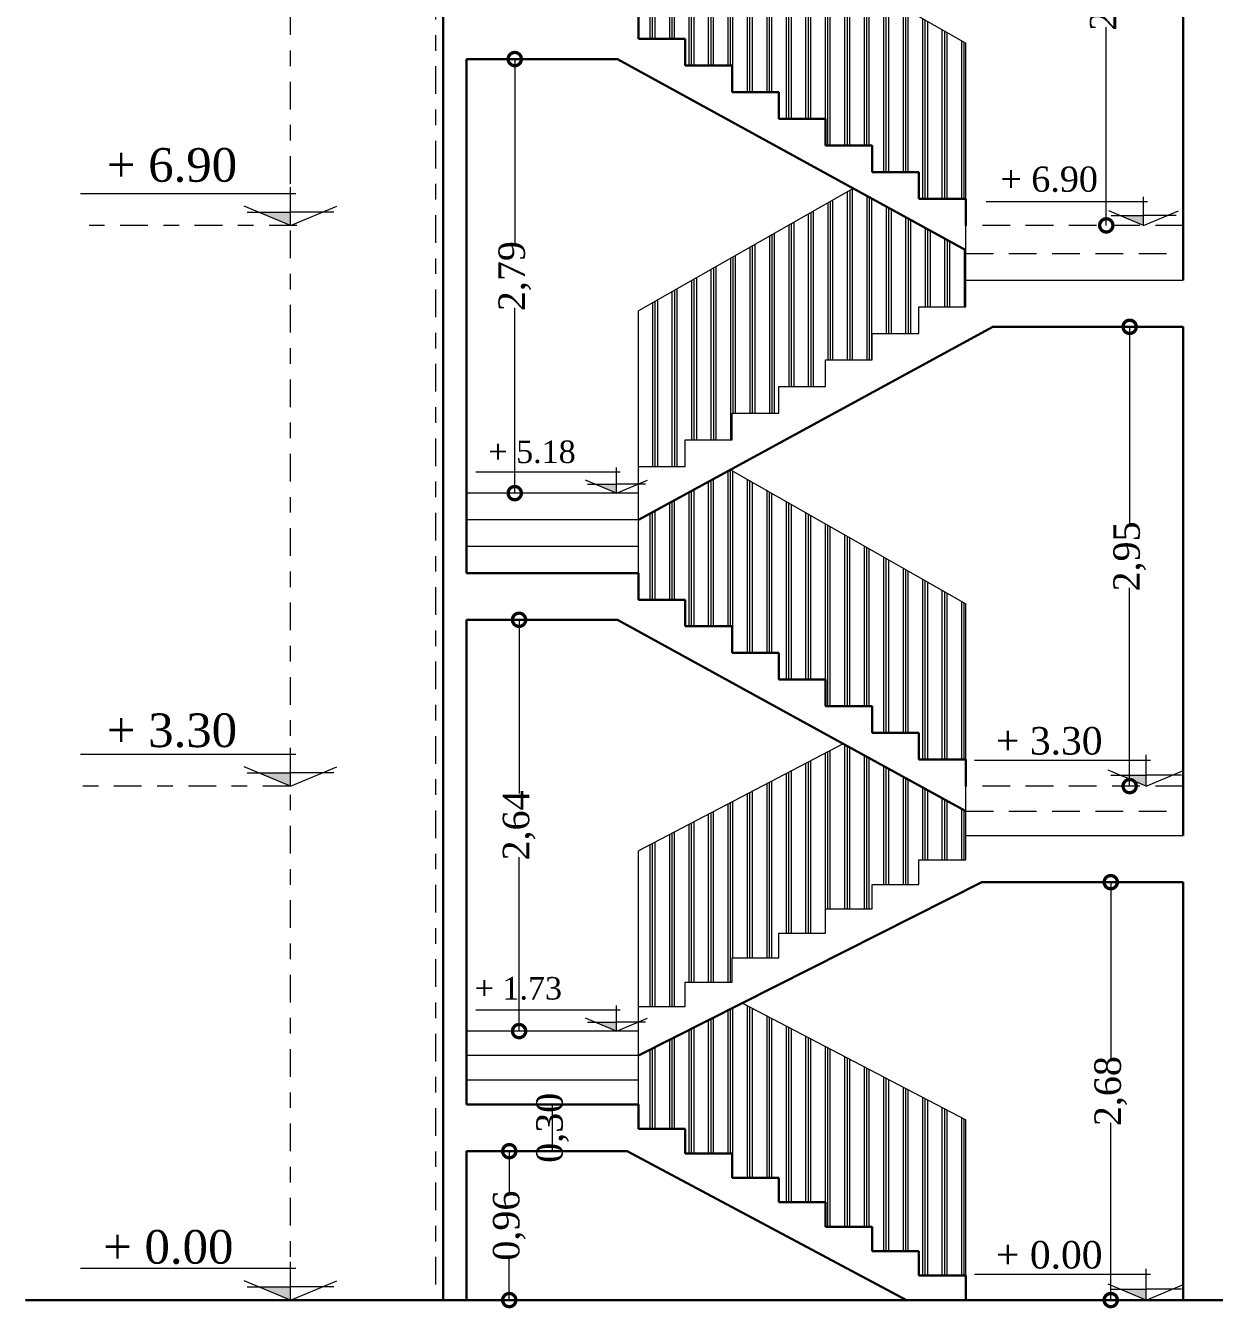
# Model space of a CAD drawing. Header units: metres. Extents: x 236 to 355, y 67 to 475.
# Drawn here: x 289.22 to 296.85, y 166.4 to 174.63 of the extents above; entities that cross this region are included whole.
import ezdxf

# ---------------------------------------------------------------- set-up
doc = ezdxf.new("R2010")
doc.units = ezdxf.units.M
doc.header["$LTSCALE"] = 0.007
doc.header["$MEASUREMENT"] = 0
doc.header["$PDMODE"] = 3
doc.linetypes.add('DASHDOTX2', pattern=[50.8, 25.4, -12.7, 0, -12.7])
doc.linetypes.add('DASHEDX2', pattern=[38.1, 25.4, -12.7])
for name, color, linetype, lineweight in [('decoration', 251, 'Continuous', 18), ('point line', 22, 'DASHDOTX2', 18), ('stair', 20, 'Continuous', 15), ('walll', 7, 'Continuous', 30)]:
    doc.layers.add(name, color=color, linetype=linetype, lineweight=lineweight)
doc.styles.get("Standard").update_dxf_attribs({"font": 'dutch.ttf'})
doc.dimstyles.new('1', dxfattribs={"dimtxt": 0.17, "dimasz": 0.17, "dimexe": 0.1, "dimexo": 0.1, "dimgap": 0, "dimtad": 0, "dimzin": 1, "dimtxsty": 'Standard', "dimblk": 'DOTSMALL', "dimcen": 0.17, "dimse1": 1, "dimse2": 1, "dimclrd": 6, "dimclre": 1, "dimclrt": 7, "dimadec": 0, "dimazin": 0, "dimtfac": 1, "dimtix": 1, "dimtmove": 0, "dimatfit": 3, "dimldrblk": 'DOTSMALL', "dimfxl": 1, "dimlwd": 5, "dimarcsym": 0})
pattern_1 = [(90, (79.38834, -26.16544), (-0.125, 8e-18), []), (90, (79.37271, -26.16544), (-0.125, 8e-18), []), (90, (79.35709, -26.16544), (-0.125, 8e-18), [])]

# ---------------------------------------------------------------- blocks, each defined once
blk = doc.blocks.new('SECCODE')
at = {"linetype": 'Continuous'}
blk.add_hatch(color=0, dxfattribs=at).paths.add_polyline_path([(-0.2043, 0.0854), (0, 0), (0, 0.0854)])
at = {"color": 0, "linetype": 'Continuous'}
for p, q in [((0.0335, 0.2021), (-1.3489, 0.2021)), ((0, 0), (0, 0.2459)), ((0, 0), (-0.2975, 0.1243)), ((-0.278, 0.0854), (0, 0.0854)), ((0, 0), (0.2975, 0.1243)), ((0.278, 0.0854), (0, 0.0854))]:
    blk.add_line(p, q, dxfattribs=at)
blk = doc.blocks.new('_DotSmall')
at = {"color": 0, "linetype": 'ByBlock', "const_width": 0.5}
blk.add_lwpolyline([(-0.0625, 0, 1), (0.0625, 0, 1)], format="xyb", close=True, dxfattribs=at)
blk = doc.blocks.new('*D283')
at = {"layer": 'Defpoints', "color": 0, "transparency": 16777216}
for p in [(296.1598, 176.2992), (296.1598, 173.3502), (296.1598, 173.3502)]:
    blk.add_point(p, dxfattribs=at)
at = {"layer": 'walll', "color": 6, "lineweight": 5, "transparency": 16777216}
for p, q in [((296.1598, 176.2992), (296.1598, 175.0256)), ((296.1598, 173.3502), (296.1598, 174.6238))]:
    blk.add_line(p, q, dxfattribs=at)
at = {"layer": 'walll', "color": 6, "lineweight": 5, "transparency": 16777216, "xscale": 0.17, "yscale": 0.17, "zscale": 0.17}
for p, rotation in [((296.1598, 176.2992), 90), ((296.1598, 173.3502), 270)]:
    blk.add_blockref('_DotSmall', p, dxfattribs=dict(at, rotation=rotation))
at = {"layer": 'walll', "color": 7, "transparency": 16777216, "insert": (296.1598, 174.8247), "char_height": 0.17, "attachment_point": 5, "rotation": 90}
blk.add_mtext('2,95', dxfattribs=at)
blk = doc.blocks.new('*D284')
at = {"layer": 'Defpoints', "color": 0, "transparency": 16777216}
for p in [(292.45, 174.4182), (292.3627, 171.6312), (292.45, 171.6312)]:
    blk.add_point(p, dxfattribs=at)
at = {"layer": 'walll', "color": 6, "lineweight": 5, "transparency": 16777216}
for p, q in [((292.3627, 174.4182), (292.3627, 173.2279)), ((292.3627, 171.6312), (292.3627, 172.8215))]:
    blk.add_line(p, q, dxfattribs=at)
at = {"layer": 'walll', "color": 6, "lineweight": 5, "transparency": 16777216, "xscale": 0.17, "yscale": 0.17, "zscale": 0.17}
for p, rotation in [((292.3627, 174.4182), 90), ((292.3627, 171.6312), 270)]:
    blk.add_blockref('_DotSmall', p, dxfattribs=dict(at, rotation=rotation))
at = {"layer": 'walll', "color": 7, "transparency": 16777216, "insert": (292.3627, 173.0247), "char_height": 0.17, "attachment_point": 5, "rotation": 90}
blk.add_mtext('2,79', dxfattribs=at)
blk = doc.blocks.new('*D285')
at = {"layer": 'Defpoints', "color": 0, "transparency": 16777216}
for p in [(296.3626, 172.6992), (296.31, 169.7502), (296.3626, 169.7502)]:
    blk.add_point(p, dxfattribs=at)
at = {"layer": 'walll', "color": 6, "lineweight": 5, "transparency": 16777216}
for p, q in [((296.31, 172.6992), (296.31, 171.4256)), ((296.31, 169.7502), (296.31, 171.0238))]:
    blk.add_line(p, q, dxfattribs=at)
at = {"layer": 'walll', "color": 6, "lineweight": 5, "transparency": 16777216, "xscale": 0.17, "yscale": 0.17, "zscale": 0.17}
for p, rotation in [((296.31, 172.6992), 90), ((296.31, 169.7502), 270)]:
    blk.add_blockref('_DotSmall', p, dxfattribs=dict(at, rotation=rotation))
at = {"layer": 'walll', "color": 7, "transparency": 16777216, "insert": (296.31, 171.2247), "char_height": 0.17, "attachment_point": 5, "rotation": 90}
blk.add_mtext('2,95', dxfattribs=at)
blk = doc.blocks.new('*D286')
at = {"layer": 'Defpoints', "color": 0, "transparency": 16777216}
for p in [(292.3905, 170.8182), (292.3905, 168.1772), (292.3905, 168.1772)]:
    blk.add_point(p, dxfattribs=at)
at = {"layer": 'walll', "color": 6, "lineweight": 5, "transparency": 16777216}
for p, q in [((292.3905, 170.8182), (292.3905, 169.7018)), ((292.3905, 168.1772), (292.3905, 169.2937))]:
    blk.add_line(p, q, dxfattribs=at)
at = {"layer": 'walll', "color": 6, "lineweight": 5, "transparency": 16777216, "xscale": 0.17, "yscale": 0.17, "zscale": 0.17}
for p, rotation in [((292.3905, 170.8182), 90), ((292.3905, 168.1772), 270)]:
    blk.add_blockref('_DotSmall', p, dxfattribs=dict(at, rotation=rotation))
at = {"layer": 'walll', "color": 7, "transparency": 16777216, "insert": (292.3905, 169.4977), "char_height": 0.17, "attachment_point": 5, "rotation": 90}
blk.add_mtext('2,64', dxfattribs=at)
blk = doc.blocks.new('*D287')
at = {"layer": 'Defpoints', "color": 0, "transparency": 16777216}
for p in [(296.485, 169.1332), (296.1887, 166.4502), (296.485, 166.4502)]:
    blk.add_point(p, dxfattribs=at)
at = {"layer": 'walll', "color": 6, "lineweight": 5, "transparency": 16777216}
for p, q in [((296.1887, 169.1332), (296.1887, 167.9947)), ((296.1887, 166.4502), (296.1887, 167.5888))]:
    blk.add_line(p, q, dxfattribs=at)
at = {"layer": 'walll', "color": 6, "lineweight": 5, "transparency": 16777216, "xscale": 0.17, "yscale": 0.17, "zscale": 0.17}
for p, rotation in [((296.1887, 169.1332), 90), ((296.1887, 166.4502), 270)]:
    blk.add_blockref('_DotSmall', p, dxfattribs=dict(at, rotation=rotation))
at = {"layer": 'walll', "color": 7, "transparency": 16777216, "insert": (296.1887, 167.7917), "char_height": 0.17, "attachment_point": 5, "rotation": 90}
blk.add_mtext('2,68', dxfattribs=at)
blk = doc.blocks.new('*D288')
at = {"layer": 'Defpoints', "color": 0, "transparency": 16777216}
for p in [(292.3966, 167.4062), (292.3275, 166.4502), (292.3966, 166.4502)]:
    blk.add_point(p, dxfattribs=at)
at = {"layer": 'walll', "color": 6, "lineweight": 5, "transparency": 16777216}
for p, q in [((292.3275, 167.4062), (292.3275, 167.1319)), ((292.3275, 166.4502), (292.3275, 166.7246))]:
    blk.add_line(p, q, dxfattribs=at)
at = {"layer": 'walll', "color": 6, "lineweight": 5, "transparency": 16777216, "xscale": 0.17, "yscale": 0.17, "zscale": 0.17}
for p, rotation in [((292.3275, 167.4062), 90), ((292.3275, 166.4502), 270)]:
    blk.add_blockref('_DotSmall', p, dxfattribs=dict(at, rotation=rotation))
at = {"layer": 'walll', "color": 7, "transparency": 16777216, "insert": (292.3275, 166.9282), "char_height": 0.17, "attachment_point": 5, "rotation": 90}
blk.add_mtext('0,96', dxfattribs=at)
blk = doc.blocks.new('*D289')
at = {"layer": 'Defpoints', "color": 0, "transparency": 16777216}
for p in [(292.6055, 167.7062), (292.6305, 167.7062), (292.6305, 167.4062)]:
    blk.add_point(p, dxfattribs=at)
at = {"layer": 'walll', "color": 6, "lineweight": 5, "transparency": 16777216}
blk.add_line((292.6055, 167.4062), (292.6055, 167.7062), dxfattribs=at)
at = {"layer": 'walll', "color": 7, "transparency": 16777216, "insert": (292.6055, 167.5562), "char_height": 0.17, "attachment_point": 5, "rotation": 90}
blk.add_mtext('0,30', dxfattribs=at)

msp = doc.modelspace()

# ---------------------------------------------------------------- hatches: boundary and pattern name
at = {"layer": 'decoration', "lineweight": 0}
h = msp.add_hatch(dxfattribs=at)
h.set_pattern_fill('PLAST', color=256, scale=0.5, angle=90, style=0)
h.set_pattern_definition([(90, (79.38834, -22.56544), (-0.125, 8e-18), []), (90, (79.37271, -22.56544), (-0.125, 8e-18), []), (90, (79.35709, -22.56544), (-0.125, 8e-18), [])])
h.paths.add_polyline_path([(294.0574, 174.2052), (294.0574, 174.0342), (294.3574, 174.0342), (294.3574, 173.8632), (294.6574, 173.8632), (294.6574, 173.6922), (294.9574, 173.6922), (294.9574, 173.5212), (295.2574, 173.5212), (295.2574, 174.5212), (293.7477, 175.3818), (293.1574, 175.0602), (293.1574, 174.7182), (293.1574, 174.5472), (293.4574, 174.5472), (293.4574, 174.3762), (293.7574, 174.3762), (293.7574, 174.2052)])
h = msp.add_hatch(dxfattribs=at)
h.set_pattern_fill('PLAST', color=256, scale=0.5, angle=90, style=0)
h.set_pattern_definition([(90, (-15.2196, -277.73575), (-0.125, 8e-18), []), (90, (-15.23523, -277.73575), (-0.125, 8e-18), []), (90, (-15.25086, -277.73575), (-0.125, 8e-18), [])])
h.paths.add_polyline_path([(294.6574, 172.6572), (294.9574, 172.6572), (294.9574, 172.8282), (295.2574, 172.8282), (295.2574, 173.1902), (294.5346, 173.5873), (293.1574, 172.8022), (293.1574, 171.8022), (293.4574, 171.8022), (293.4574, 171.9732), (293.7574, 171.9732), (293.7574, 172.1442), (294.0574, 172.1442), (294.0574, 172.3152), (294.3574, 172.3152), (294.3574, 172.4862), (294.6574, 172.4862)])
h = msp.add_hatch(dxfattribs=at)
h.set_pattern_fill('PLAST', color=256, scale=0.5, angle=90, style=0)
h.set_pattern_definition(pattern_1)
h.paths.add_polyline_path([(294.0574, 170.6052), (294.0574, 170.4342), (294.3574, 170.4342), (294.3574, 170.2632), (294.6574, 170.2632), (294.6574, 170.0922), (294.9574, 170.0922), (294.9574, 169.9212), (295.2574, 169.9212), (295.2574, 170.9212), (293.7477, 171.7818), (293.1574, 171.4602), (293.1574, 171.1182), (293.1574, 170.9472), (293.4574, 170.9472), (293.4574, 170.7762), (293.7574, 170.7762), (293.7574, 170.6052)])
h = msp.add_hatch(dxfattribs=at)
h.set_pattern_fill('PLAST', color=256, scale=0.5, angle=90, style=0)
h.set_pattern_definition(pattern_1)
h.paths.add_polyline_path([(294.3574, 168.9622), (294.6574, 168.9622), (294.6574, 169.1192), (294.9574, 169.1192), (294.9574, 169.2762), (295.2574, 169.2762), (295.2574, 169.5902), (294.4715, 170.022), (293.1574, 169.3342), (293.1574, 168.3342), (293.4574, 168.3342), (293.4574, 168.4912), (293.7574, 168.4912), (293.7574, 168.6482), (294.0574, 168.6482), (294.0574, 168.8052), (294.3574, 168.8052)])
h = msp.add_hatch(dxfattribs=at)
h.set_pattern_fill('PLAST', color=256, scale=0.5, angle=90, style=0)
h.set_pattern_definition(pattern_1)
h.paths.add_polyline_path([(294.0574, 167.2352), (294.0574, 167.0782), (294.3574, 167.0782), (294.3574, 166.9212), (294.6574, 166.9212), (294.6574, 166.7642), (294.9574, 166.7642), (294.9574, 166.6072), (295.2574, 166.6072), (295.2574, 167.6072), (293.8245, 168.3571), (293.1574, 168.0202), (293.1574, 167.7062), (293.1574, 167.5492), (293.4574, 167.5492), (293.4574, 167.3922), (293.7574, 167.3922), (293.7574, 167.2352)])

# ---------------------------------------------------------------- linework, layer by layer
at = {"layer": 'decoration'}
for p, q in [((293.7477, 175.3818), (295.2574, 174.5212)), ((295.2574, 173.5212), (295.2574, 174.5212)), ((294.5346, 173.5873), (293.1574, 172.8022)), ((293.1574, 171.8022), (293.1574, 172.8022)), ((293.1574, 171.8022), (293.1574, 172.8022)), ((293.7477, 171.7818), (295.2574, 170.9212)), ((295.2574, 169.9212), (295.2574, 170.9212)), ((294.4715, 170.022), (293.1574, 169.3342)), ((293.1574, 168.3342), (293.1574, 169.3342)), ((293.8245, 168.3571), (295.2574, 167.6072)), ((295.2574, 166.6072), (295.2574, 167.6072))]:
    msp.add_line(p, q, dxfattribs=at)
at = {"layer": 'point line'}
for p, q in [((290.923, 166.4502), (290.923, 187.7502)), ((290.9634, 173.3502), (289.6144, 173.3502)), ((290.923, 169.7502), (289.5741, 169.7502))]:
    msp.add_line(p, q, dxfattribs=at)
at = {"layer": 'stair', "linetype": 'DASHDOTX2'}
msp.add_line((291.8536, 187.7502), (291.8536, 166.4502), dxfattribs=at)
at = {"layer": 'stair', "linetype": 'DASHEDX2'}
for p, q in [((296.6536, 173.3502), (295.2574, 173.3502)), ((295.2574, 173.1702), (296.6536, 173.1702)), ((296.6536, 169.7502), (295.2574, 169.7502)), ((295.2574, 169.5902), (296.6536, 169.5902))]:
    msp.add_line(p, q, dxfattribs=at)
at = {"layer": 'stair'}
for p, q in [((295.2574, 172.8282), (295.2574, 173.3502)), ((295.2574, 172.9992), (296.6536, 172.9992)), ((294.9574, 172.6572), (294.9574, 172.8282)), ((294.9574, 172.8282), (295.2574, 172.8282)), ((294.6574, 172.4862), (294.6574, 172.6572)), ((294.6574, 172.6572), (294.9574, 172.6572)), ((294.3574, 172.3152), (294.3574, 172.4862)), ((294.3574, 172.4862), (294.6574, 172.4862)), ((294.0574, 172.1442), (294.0574, 172.3152)), ((294.0574, 172.3152), (294.3574, 172.3152)), ((293.7574, 171.9732), (293.7574, 172.1442)), ((293.7574, 172.1442), (294.0574, 172.1442)), ((293.4574, 171.8022), (293.4574, 171.9732)), ((293.4574, 171.9732), (293.7574, 171.9732)), ((293.1574, 171.6312), (293.1574, 171.8022)), ((293.1574, 171.8022), (293.4574, 171.8022)), ((293.1574, 171.6312), (292.0536, 171.6312)), ((293.1574, 171.1182), (293.1574, 171.6312)), ((293.1574, 171.4602), (292.0536, 171.4602)), ((293.1574, 171.2892), (292.0536, 171.2892)), ((295.2574, 169.2762), (295.2574, 169.7502)), ((295.2574, 169.4332), (296.6536, 169.4332)), ((294.9574, 169.1192), (294.9574, 169.2762)), ((294.9574, 169.2762), (295.2574, 169.2762)), ((294.6574, 168.9622), (294.6574, 169.1192)), ((294.6574, 169.1192), (294.9574, 169.1192)), ((294.3574, 168.8052), (294.3574, 168.9622)), ((294.3574, 168.9622), (294.6574, 168.9622)), ((294.0574, 168.6482), (294.0574, 168.8052)), ((294.0574, 168.8052), (294.3574, 168.8052)), ((293.7574, 168.4912), (293.7574, 168.6482)), ((293.7574, 168.6482), (294.0574, 168.6482)), ((293.4574, 168.3342), (293.4574, 168.4912)), ((293.4574, 168.4912), (293.7574, 168.4912)), ((293.1574, 168.1772), (293.1574, 168.3342)), ((293.1574, 168.3342), (293.4574, 168.3342)), ((293.1574, 168.1772), (292.0536, 168.1772)), ((293.1574, 168.1772), (292.0536, 168.1772)), ((293.1574, 167.7062), (293.1574, 168.1772)), ((293.1574, 168.0202), (292.0536, 168.0202)), ((293.1574, 168.0202), (292.0536, 168.0202)), ((293.1574, 167.8632), (292.0536, 167.8632))]:
    msp.add_line(p, q, dxfattribs=at)
at = {"layer": 'walll'}
for p, q in [((291.9036, 166.4502), (291.9036, 187.7502)), ((296.6536, 172.9992), (296.6536, 186.3502)), ((293.1574, 174.5472), (293.1574, 174.7182)), ((293.4574, 174.5472), (293.1574, 174.5472)), ((293.4574, 174.3762), (293.4574, 174.5472)), ((292.0536, 171.1182), (292.0536, 174.4182)), ((293.0221, 174.4182), (292.0536, 174.4182)), ((293.0221, 174.4182), (295.2574, 173.1902)), ((293.7574, 174.3762), (293.4574, 174.3762)), ((293.7574, 174.2052), (293.7574, 174.3762)), ((294.0574, 174.2052), (293.7574, 174.2052)), ((294.0574, 174.0342), (294.0574, 174.2052)), ((294.3574, 174.0342), (294.0574, 174.0342)), ((294.3574, 173.8632), (294.3574, 174.0342)), ((294.6574, 173.8632), (294.3574, 173.8632)), ((294.6574, 173.6922), (294.6574, 173.8632)), ((294.9574, 173.6922), (294.6574, 173.6922)), ((294.9574, 173.5212), (294.9574, 173.6922)), ((295.2574, 173.5212), (294.9574, 173.5212)), ((295.2574, 173.3502), (295.2574, 173.5212)), ((295.4322, 172.6992), (293.1574, 171.4602)), ((295.4322, 172.6992), (296.6536, 172.6992)), ((296.6536, 169.4332), (296.6536, 172.6992)), ((293.1574, 171.1182), (292.0536, 171.1182)), ((293.1574, 170.9472), (293.1574, 171.1182)), ((293.4574, 170.9472), (293.1574, 170.9472)), ((293.4574, 170.7762), (293.4574, 170.9472)), ((292.0536, 167.7062), (292.0536, 170.8182)), ((293.0221, 170.8182), (292.0536, 170.8182)), ((293.0221, 170.8182), (295.2574, 169.5902)), ((293.7574, 170.7762), (293.4574, 170.7762)), ((293.7574, 170.6052), (293.7574, 170.7762)), ((294.0574, 170.6052), (293.7574, 170.6052)), ((294.0574, 170.4342), (294.0574, 170.6052)), ((294.3574, 170.4342), (294.0574, 170.4342)), ((294.3574, 170.2632), (294.3574, 170.4342)), ((294.6574, 170.2632), (294.3574, 170.2632)), ((294.6574, 170.0922), (294.6574, 170.2632)), ((294.9574, 170.0922), (294.6574, 170.0922)), ((294.9574, 169.9212), (294.9574, 170.0922)), ((295.2574, 169.9212), (294.9574, 169.9212)), ((295.2574, 169.7502), (295.2574, 169.9212)), ((295.3614, 169.1332), (293.1574, 168.0202)), ((295.3614, 169.1332), (296.6536, 169.1332)), ((296.6536, 166.4502), (296.6536, 169.1332)), ((293.1574, 167.7062), (292.0536, 167.7062)), ((293.1574, 167.5492), (293.1574, 167.7062)), ((293.4574, 167.5492), (293.1574, 167.5492)), ((293.4574, 167.3922), (293.4574, 167.5492)), ((292.0536, 166.4502), (292.0536, 167.4062)), ((293.0837, 167.4062), (292.0536, 167.4062)), ((293.0837, 167.4062), (294.8782, 166.4502)), ((293.7574, 167.3922), (293.4574, 167.3922)), ((293.7574, 167.2352), (293.7574, 167.3922)), ((294.0574, 167.2352), (293.7574, 167.2352)), ((294.0574, 167.0782), (294.0574, 167.2352)), ((294.3574, 167.0782), (294.0574, 167.0782)), ((294.3574, 166.9212), (294.3574, 167.0782)), ((294.6574, 166.9212), (294.3574, 166.9212)), ((294.6574, 166.7642), (294.6574, 166.9212)), ((294.9574, 166.7642), (294.6574, 166.7642)), ((294.9574, 166.6072), (294.9574, 166.7642)), ((295.2574, 166.6072), (294.9574, 166.6072)), ((295.2574, 166.4502), (295.2574, 166.6072)), ((305.177, 166.4502), (289.2231, 166.4502))]:
    msp.add_line(p, q, dxfattribs=at)

# ---------------------------------------------------------------- block references
at = {"layer": 'stair'}
for p in [(290.923, 173.3502), (290.923, 169.7502), (290.923, 166.4502)]:
    msp.add_blockref('SECCODE', p, dxfattribs=at)
for p, xscale, yscale, zscale in [((296.3996, 173.3502), 0.7494213724540161, 0.7494213724540161, 0.7494213724540161), ((293.0159, 171.6312), 0.6698551246414645, 0.6698551246414645, 0.6698551246414645), ((296.416, 169.7502), 0.8173150339536256, 0.8173150339536256, 0.8173150339536256), ((293.0159, 168.1772), 0.6698551246414645, 0.6698551246414645, 0.6698551246414645), ((296.416, 166.4502), 0.8173150339536256, 0.8173150339536256, 0.8173150339536256)]:
    msp.add_blockref('SECCODE', p, dxfattribs=dict(at, xscale=xscale, yscale=yscale, zscale=zscale))

# ---------------------------------------------------------------- texts
at = {"layer": 'walll'}
for s, height, p in [('+ 6.90', 0.21593, (289.7442, 173.6307)), ('+ 6.90', 0.16182, (295.4797, 173.5664)), ('+ 5.18', 0.14464, (292.1937, 171.8245)), ('+ 3.30', 0.21593, (289.7442, 170.0008)), ('+ 3.30', 0.17648, (295.4525, 169.9529)), ('+ 1.73', 0.14464, (292.1058, 168.3799)), ('+ 0.00', 0.21593, (289.7206, 166.684)), ('+ 0.00', 0.17648, (295.4525, 166.6529))]:
    msp.add_text(s, height=height, dxfattribs=at).set_placement(p)

# ---------------------------------------------------------------- dimensions: what is measured, and where the dimension line sits
at = {"layer": 'walll', "color": 5}
for base, p1, p2, picture, middle in [((296.1598, 173.3502), (296.1598, 176.2992), (296.1598, 173.3502), '*D283', (296.1598, 174.8247)), ((292.3627, 171.6312), (292.45, 174.4182), (292.45, 171.6312), '*D284', (292.3627, 173.0247)), ((296.31, 169.7502), (296.3626, 172.6992), (296.3626, 169.7502), '*D285', (296.31, 171.2247)), ((292.3905, 168.1772), (292.3905, 170.8182), (292.3905, 168.1772), '*D286', (292.3905, 169.4977)), ((296.1887, 166.4502), (296.485, 169.1332), (296.485, 166.4502), '*D287', (296.1887, 167.7917)), ((292.6055, 167.7062), (292.6305, 167.4062), (292.6305, 167.7062), '*D289', (292.6055, 167.5562)), ((292.3275, 166.4502), (292.3966, 167.4062), (292.3966, 166.4502), '*D288', (292.3275, 166.9282))]:
    dim = msp.add_linear_dim(base=base, p1=p1, p2=p2, angle=90, dimstyle='1', dxfattribs=at)
    dim.commit()
    dim.dimension.update_dxf_attribs({"geometry": picture, "text_midpoint": middle})

doc.saveas('drawing.dxf')
